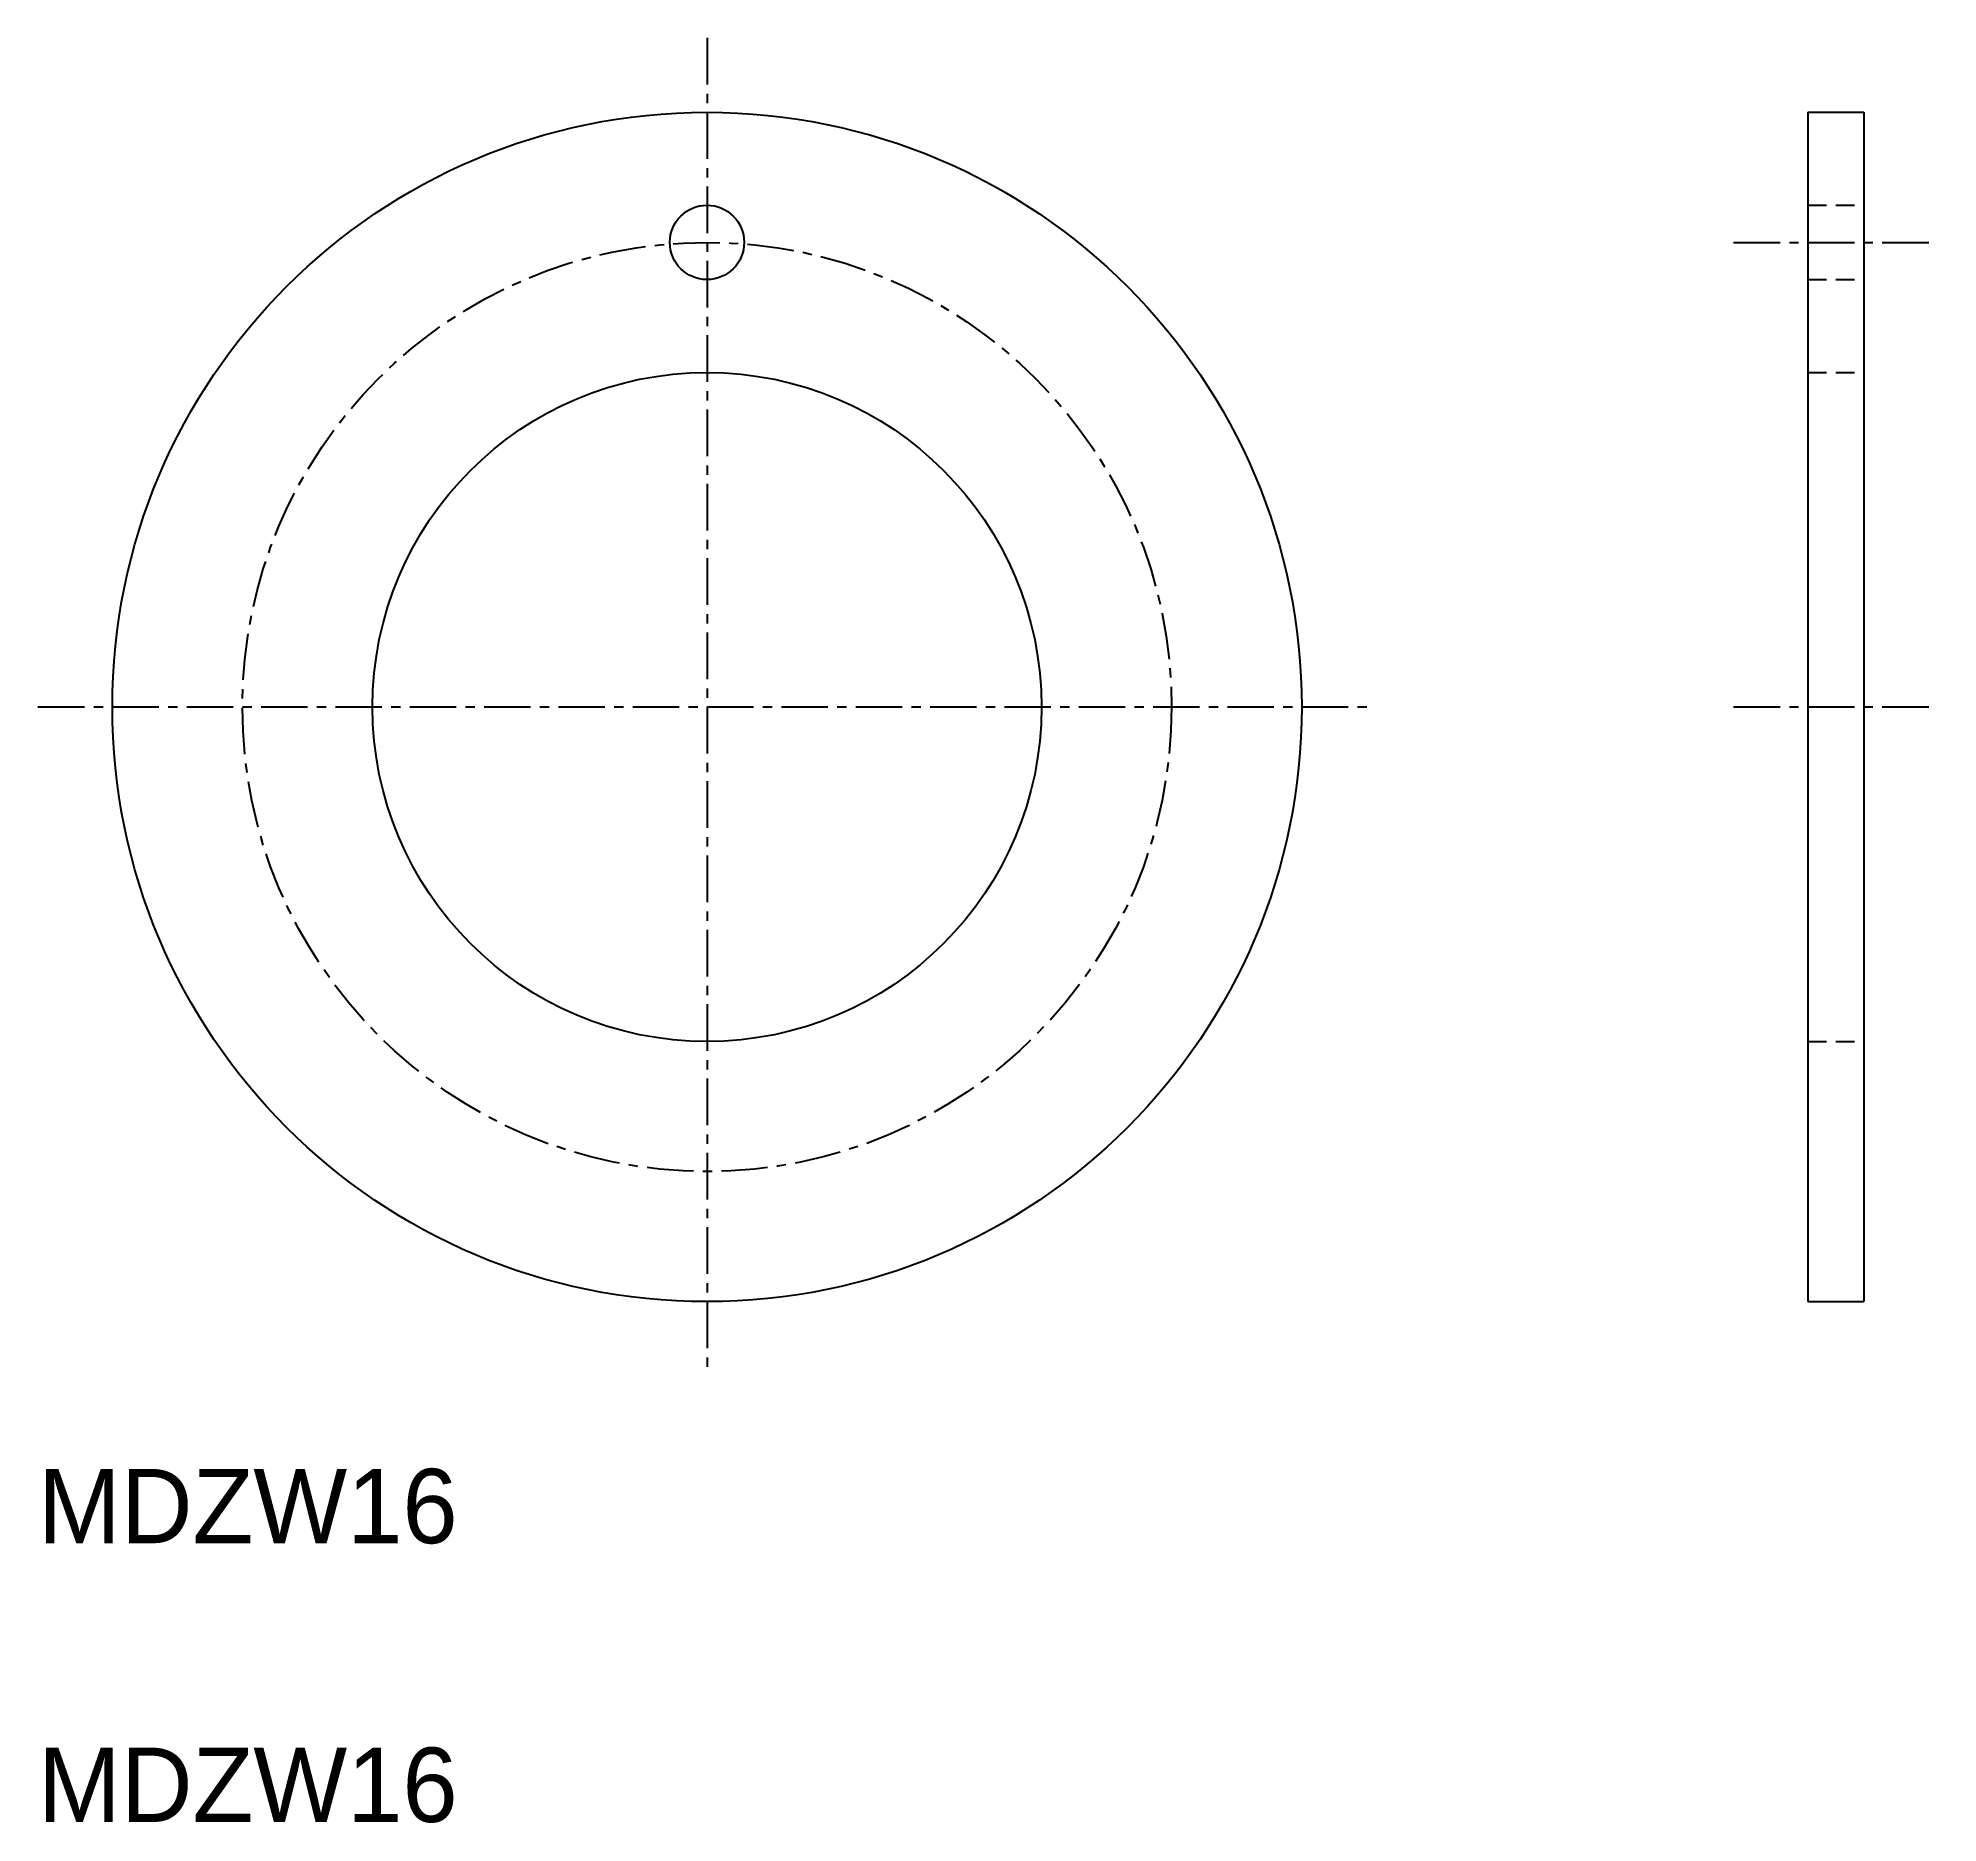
# Model space of a CAD drawing. Extents: x 10 to 61.1, y 10 to 58.
import ezdxf

# ---------------------------------------------------------------- set-up
doc = ezdxf.new("R2010")
doc.units = 0
doc.linetypes.add('CENTER', pattern=[2, 1.25, -0.25, 0.25, -0.25])
doc.linetypes.add('DASHED', pattern=[0.75, 0.5, -0.25])
doc.layers.get('0').update_dxf_attribs({"linetype": 'CONTINUOUS'})
doc.layers.add('CENTER', color=1, linetype='CENTER')

msp = doc.modelspace()

# ---------------------------------------------------------------- linework, layer by layer
at = {"color": 7, "linetype": 'CONTINUOUS'}
for p, q in [((57.621, 56), (57.621, 24)), ((57.621, 56), (59.121, 56)), ((59.121, 56), (59.121, 24)), ((57.621, 24), (59.121, 24))]:
    msp.add_line(p, q, dxfattribs=at)
at = {"color": 3, "linetype": 'DASHED'}
for p, q in [((57.621, 53.5), (59.121, 53.5)), ((57.621, 51.5), (59.121, 51.5)), ((57.621, 49), (59.121, 49)), ((57.621, 48), (57.621, 48)), ((57.621, 40), (57.621, 40)), ((57.621, 31), (59.121, 31))]:
    msp.add_line(p, q, dxfattribs=at)
at = {"color": 7, "linetype": 'CONTINUOUS'}
for centre, radius in [((28, 40), 16), ((28, 52.5), 1), ((28, 40), 9)]:
    msp.add_circle(centre, radius, dxfattribs=at)
at = {"layer": 'CENTER', "color": 1, "linetype": 'CENTER'}
for p, q in [((28, 58), (28, 22)), ((55.621, 52.5), (61.121, 52.5)), ((10, 40), (46, 40)), ((55.621, 40), (61.121, 40))]:
    msp.add_line(p, q, dxfattribs=at)
msp.add_circle((28, 40), 12.5, dxfattribs=at)

# ---------------------------------------------------------------- texts
at = {"color": 7, "linetype": 'CONTINUOUS'}
for p in [(10, 17.5), (10, 10)]:
    msp.add_text('MDZW16', height=2, dxfattribs=at).set_placement(p)

doc.saveas('drawing.dxf')
